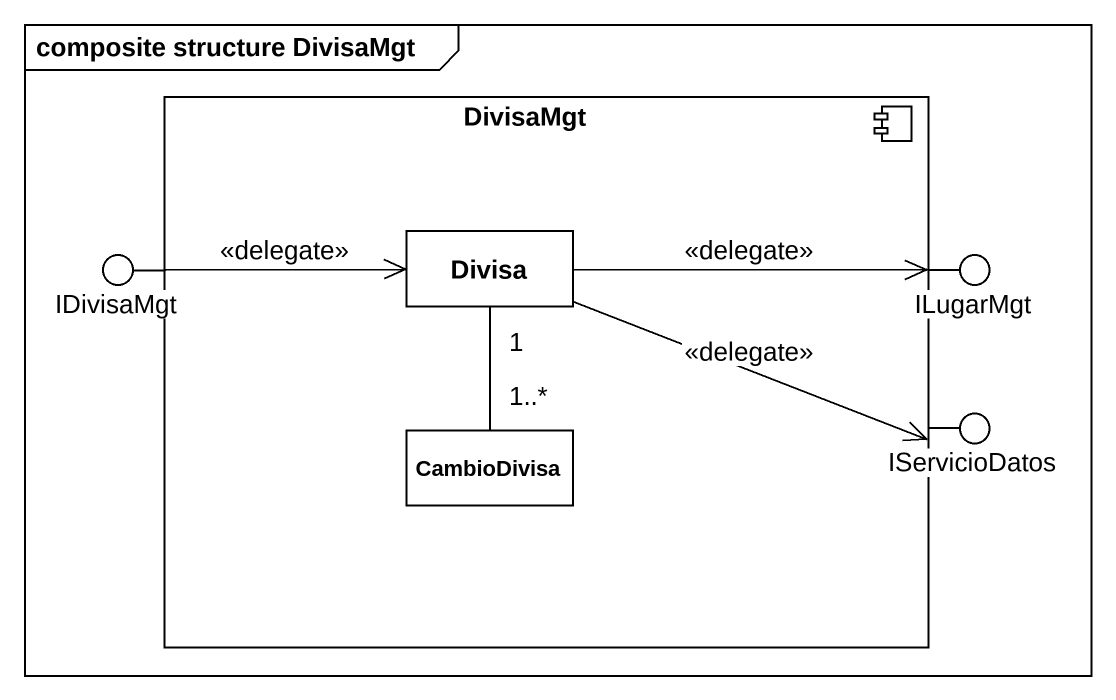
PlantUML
@startuml
mainframe composite structure DivisaMgt
component DivisaMgt {
  rectangle Divisa
  rectangle CambioDivisa
}
() IDivisaMgt
() ILugarMgt
() IServicioDatos
DivisaMgt -left- IDivisaMgt
DivisaMgt -right- ILugarMgt
DivisaMgt -right- IServicioDatos
IDivisaMgt -right-> Divisa : <<delegate>>
Divisa -right-> ILugarMgt : <<delegate>>
Divisa -right-> IServicioDatos : <<delegate>>
Divisa "1" -- "1..*" CambioDivisa
@enduml
